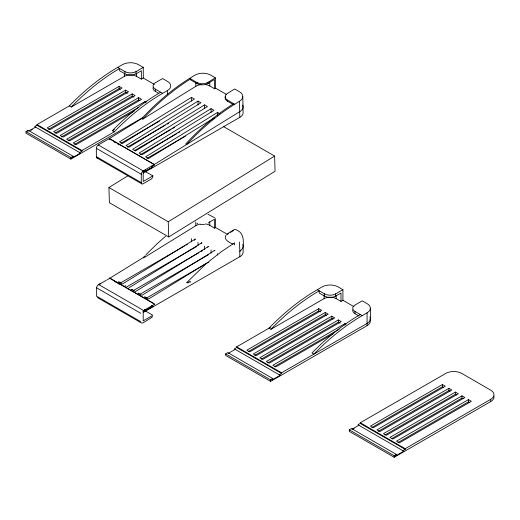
<?xml version="1.0" encoding="UTF-8"?>
<svg xmlns="http://www.w3.org/2000/svg" width="520" height="520" viewBox="0 0 520 520"><rect width="100%" height="100%" fill="white"/><g stroke="black" fill="none" stroke-linecap="round" stroke-linejoin="round"><path stroke-width="0.78" d="M96.655 287.391L97.533 285.363M194.402 240.344L195.397 238.94L122.434 284.005L118.547 281.762L119.281 282.38M152.341 316.453L152.061 317.044M27.645 131.326L28.223 130.319L73.145 156.254L72.273 157.762L80.483 153.023L34.691 126.581L37.011 125.242L81.933 151.177L81.933 150.508L37.011 124.573L37.011 125.242M369.987 319.384A11.271 6.506 0 0 1 367.075 325.663L270.569 381.381L225.647 355.446L225.647 353.886L227.87 352.606L272.786 378.541L271.921 380.042L280.131 375.303L234.338 348.868L236.659 347.529L281.58 373.464L281.58 372.794L367.075 323.433A11.271 6.506 0 0 0 369.987 317.148M493.903 396.116A11.271 6.506 0 0 1 490.698 401.57L394.193 457.288L349.271 431.353L349.271 429.793L351.494 428.506L396.416 454.441L395.544 455.949L403.754 451.204L357.968 424.769L360.288 423.429L405.204 449.365L405.204 448.695L490.698 399.341A11.271 6.506 0 0 0 490.698 390.137L461.721 373.406A11.271 6.506 0 0 0 445.776 373.406L360.288 422.76L360.288 423.429M151.879 317.324L143.072 322.842L141.544 323.024L97.403 297.57M226.278 234.845C222.372 239.226 229.951 242.892 233.031 244.094M145.984 254.631L157.638 243.256L165.601 236.275M205.205 264.635L186.524 282.796L188.013 282.692L190.236 281.658M201.181 243.353L201.916 242.71L128.96 287.775M207.701 247.124L208.436 246.474L135.48 291.538L131.593 289.289L132.321 289.913M214.221 250.887L214.955 250.237L141.999 295.302L138.112 293.059L138.84 293.677M209.209 261.203L221.377 251.68L233.694 243.406A1.365 0.76 58.3 0 1 234.696 245.056M145.314 255.723L143.656 257.088L143.54 257.978L195.845 225.667A9.906 5.915 -1.8 0 1 200.278 224.049M145.522 309.589L143.299 310.875L143.299 312.436L239.805 256.718L239.805 251.388L240.78 250.705M98.098 285.006L106.223 280.3M143.019 310.94L151.801 305.851M201.558 84.513A9.906 5.915 -1.8 0 0 195.852 86.307L142.753 119.106L141.791 118.547A186.244 107.53 -60 0 1 189.742 78.325L194.565 75.341A11.271 6.728 -1.8 0 1 210.503 75.023L215.332 77.811L215.65 88.218L226.694 94.588M109.395 139.224L109.395 138.554L142.487 118.112M189.742 78.325L196.983 82.511A7.859 4.693 -1.8 0 0 208.091 82.284L215.332 77.811M142.753 119.106A186.244 107.53 -60 0 1 190.703 78.884L190.743 79.976L197.022 83.603A7.859 4.693 -1.8 0 0 208.124 83.382L214.403 79.508L214.689 88.816L215.65 88.218M191.51 97.364L119.535 141.817L122.434 143.488L194.402 99.034L191.51 97.364L191.51 101.088M198.029 101.127L126.061 145.581L128.96 147.251L200.928 102.798L198.029 101.127L198.029 104.858M204.549 104.891L132.581 149.344L135.48 151.015L207.447 106.561L204.549 104.891L204.549 108.622M211.068 108.654L139.1 153.108L141.999 154.785L213.967 110.331L211.068 108.654L211.068 112.385M219.908 113.757L217.588 112.417L145.62 156.871L148.519 158.548L214.318 117.903M233.694 103.701A186.244 107.53 -60 0 0 185.744 143.923L186.706 144.482A186.244 107.53 -60 0 1 234.663 104.26L239.486 101.276A11.271 6.728 -1.8 0 0 239.48 91.76L234.65 88.966L227.409 93.444A7.859 4.693 -1.8 0 0 227.416 100.074L227.448 101.173L233.031 104.397M223.665 126.653L274.606 156.065L275.074 171.249L168.714 236.951L109.395 202.703L108.927 187.519L128.265 175.572M151.996 166.498L154.316 165.159L154.316 164.489L240.78 111.001A11.271 6.728 -1.8 0 0 242.723 105.124M168.714 236.951L168.246 221.761L274.606 156.065M107.075 279.923L109.395 278.473A0.683 0.397 60 0 1 109.876 278.194L143.481 257.439M208.124 223.08L214.403 219.206L214.675 228.176L215.644 227.584L215.364 218.608M227.714 233.623L234.663 229.327C245.895 232.381 242.938 242.983 243.107 252.116A11.271 6.506 0 0 1 239.805 256.718M227.448 234.24L228.703 233.461M230.581 232.297L233.721 230.36M209.086 261.651L148.519 299.065L144.631 296.822L145.366 297.44M187.434 282.815L188.591 282.1M37.011 124.573L69.375 105.892A186.244 107.53 -60 0 1 117.676 67.412L122.505 64.623A11.271 6.506 0 0 1 138.444 64.623L143.273 67.412L143.273 78.007L154.316 84.377M142.948 117.513L70.922 159.101L26 133.166L26 131.606L28.223 130.319M28.723 131.034L35.562 127.088M30.895 130.338L32.292 129.532M69.375 105.892L71.305 107.01L124.436 76.33A8.541 4.927 0 0 1 136.513 76.33L141.343 79.118L143.273 78.007M117.676 67.412L124.917 71.591A7.859 4.537 0 0 0 136.032 71.591L143.273 67.412M71.305 107.01A186.244 107.53 -60 0 1 119.606 68.523L119.606 70.752L124.917 73.82A7.859 4.537 0 0 0 136.032 73.82L141.343 70.752L141.343 79.118M119.126 86.372L47.157 127.92L50.057 129.597L122.025 88.042L119.126 86.372L119.126 88.602L48.555 129.344M125.645 90.135L53.677 131.684L56.576 133.361L128.544 91.812L125.645 90.135L125.645 92.365L55.075 133.113M132.165 93.899L60.197 135.453L63.096 137.124L135.064 95.576L132.165 93.899L132.165 96.128L61.594 136.877M138.684 97.663L66.716 139.217L69.615 140.888L141.583 99.34L138.684 97.663L138.684 99.898L68.114 140.641M146.367 102.102L145.203 101.433L73.236 142.981L76.135 144.651L134.127 111.169M81.933 150.508L114.296 131.827A186.244 107.53 -60 0 1 162.597 93.34L167.427 90.552A11.271 6.506 0 0 0 167.427 81.354L162.597 78.566L155.35 82.745A7.859 4.537 0 0 0 155.35 89.16L155.35 91.39L158.672 93.308M74.633 144.404L138.918 107.289M114.296 131.827L112.359 130.709L114.459 129.5M26 131.606L70.922 157.534L73.145 156.254M79.612 152.516L81.933 151.177M98.033 157.924A2.73 1.58 -60 0 1 96.356 156.683L96.356 148.317A2.73 1.58 -60 0 1 98.287 144.97L109.298 138.613L154.219 164.548L154.219 165.107L151.801 166.498M120.933 143.325L159.367 121.141M127.459 147.089L165.185 125.307M167.284 124.098L168.681 123.292M134.673 150.449L171.008 129.474M172.406 128.667L174.506 127.459M140.498 154.622L176.833 133.64M178.23 132.834L179.628 132.028M147.017 158.386L185.445 136.195M145.145 171.464L152.867 175.922A2.73 1.58 -60 0 1 150.937 179.27L143.208 183.729A2.73 1.58 -60 0 1 141.271 182.618L141.271 174.252A2.73 1.58 -60 0 1 143.208 170.905L154.219 164.548M145.522 170.235L143.299 171.516L143.299 173.076L239.805 117.364A11.271 6.506 0 0 0 243.107 112.762L242.781 96.453M144.846 171.529L152.685 167.005L151.281 166.192M152.867 175.922L143.208 181.5L143.208 171.464L145.717 170.02L144.657 171.743L152.867 166.998L151.463 166.192M98.937 284.615L100.048 283.978M120.237 283.088L184.522 245.973M185.919 245.167L187.317 244.361M126.757 286.851L196.631 246.513M133.276 290.615L198.958 252.694M201.052 251.485L202.449 250.679M139.796 294.378L208.273 254.846M146.322 298.142L208.507 262.243M151.996 305.851L154.316 304.401A0.683 0.397 60 0 0 153.829 303.57L109.876 278.194M144.846 310.889L152.685 306.365L151.281 305.552M342.921 300.287L340.99 301.405L336.161 298.617A8.541 4.927 0 0 0 324.084 298.617L270.953 329.29L269.022 328.178A186.244 107.53 -60 0 1 317.324 289.692L322.153 286.904A11.271 6.506 0 0 1 338.091 286.904L342.921 289.692L342.921 300.287L353.964 306.663M236.659 347.529L236.659 346.86L270.419 327.366M228.364 353.321L235.209 349.369M317.324 289.692L324.565 293.878A7.859 4.537 0 0 0 335.673 293.878L342.921 289.692M270.953 329.29A186.244 107.53 -60 0 1 319.254 290.81L319.254 293.039L324.565 296.108A7.859 4.537 0 0 0 335.673 296.108L340.99 293.039L340.99 301.405M318.773 308.653L246.805 350.207L249.697 351.878L321.666 310.329L318.773 308.653L318.773 310.889L248.203 351.631M325.293 312.423L253.325 353.971L256.224 355.641L328.192 314.093L325.293 312.423L325.293 314.652L254.722 355.394M331.812 316.186L259.844 357.734L262.743 359.411L334.711 317.856L331.812 316.186L331.812 318.416L261.242 359.157M338.332 319.95L266.364 361.498L269.262 363.175L341.231 321.62L338.332 319.95L338.332 322.179L267.761 362.921M346.015 324.382L344.851 323.713L272.883 365.268L275.782 366.938L333.079 333.86M360.308 314.509A186.244 107.53 -60 0 0 312.007 352.996L313.944 354.107A186.244 107.53 -60 0 1 362.238 315.627L367.075 312.839A11.271 6.506 0 0 0 367.075 303.635L362.238 300.846L354.998 305.032A7.859 4.537 0 0 0 354.998 311.441L354.998 313.677L358.982 315.978M274.281 366.691L339.261 329.173M225.647 353.886L270.569 379.821L272.786 378.541M279.26 374.803L281.58 373.464M351.995 429.221L358.839 425.276M352.768 429.332L354.172 428.526M442.397 384.56L370.428 426.107L373.328 427.785L445.296 386.23L442.397 384.56L442.397 386.789L371.826 427.531M448.916 388.323L376.948 429.871L379.847 431.548L451.815 389.994L448.916 388.323L448.916 390.553L378.346 431.301M455.442 392.087L383.474 433.641L386.366 435.312L458.334 393.763L455.442 392.087L455.442 394.316L384.872 435.065M461.962 395.85L389.994 437.404L392.893 439.075L464.861 397.527L461.962 395.85L461.962 398.086L392.087 438.425M468.481 399.62L396.513 441.168L399.412 442.839L471.38 401.291L468.481 399.62L468.481 401.85L397.911 442.591M349.271 429.793L394.193 455.722L396.416 454.441M402.89 450.704L405.204 449.365M98.299 284.875L100.796 283.445M204.607 224.367L200.538 224.452M207.974 214.233L214.773 217.847M197.022 223.308L197.789 223.697M205.419 84.585A9.906 5.915 -1.8 0 1 209.859 86.028L214.689 88.816M227.416 100.074L234.663 104.26M155.35 89.16L162.597 93.34M119.126 88.602L120.283 89.271M125.645 92.365L127.38 93.373M132.165 96.128L133.906 97.136M138.684 99.898L139.847 100.568M109.395 138.554L154.316 164.489M114.212 142.006L115.616 142.818M117.819 144.085L119.223 144.898M98.287 144.97L143.208 170.905M96.356 148.317L141.271 174.252M96.356 156.683L141.271 182.618M96.922 157.93L141.837 183.865M215.657 227.572L227.389 234.344M205.406 223.944A9.906 5.915 -1.8 0 1 209.846 225.388L214.675 228.176M354.998 311.441L362.238 315.627M108.927 187.519L168.246 221.761M318.773 310.889L320.508 311.889M325.293 314.652L326.45 315.322M331.812 318.416L332.969 319.085M338.332 322.179L340.074 323.187M442.397 386.789L443.56 387.459M448.916 390.553L450.079 391.222M455.442 394.316L456.599 394.986M461.962 398.086L463.119 398.756M468.481 401.85L469.638 402.519M236.659 346.86L281.58 372.794M360.288 422.76L405.204 448.695M114.212 281.359L115.616 282.172M117.819 283.445L119.223 284.252M151.463 305.546L152.867 306.358L144.657 311.096L145.717 309.381L143.221 310.811L143.208 320.86L152.38 315.562A0.683 0.397 0 0 0 152.386 315.003L145.405 310.973M98.767 284.603L142.72 309.978M96.837 287.95L140.79 313.326M96.837 296.315L140.79 321.692M125.067 285.526L125.801 286.143M239.486 101.276L239.805 117.364M239.519 242.073L239.805 251.388M209.736 82.147L209.859 86.028M208.091 82.284L208.124 83.382M209.729 221.65L209.846 225.388M196.983 82.511L197.022 83.603M195.734 82.427L195.852 86.307M195.728 221.93L195.845 225.667M490.698 399.341L490.698 401.57M394.193 455.722L394.193 457.288M370.37 308.236L370.37 318.832M367.075 312.839L367.075 325.663M344.851 323.713L344.851 325.202M336.161 295.575L336.161 298.617M335.673 293.878L335.673 296.108M324.565 293.878L324.565 296.108M324.084 294.814L324.084 298.617M270.569 379.821L270.569 381.381M217.588 112.417L217.588 115.401M217.588 253.728L217.588 255.034M211.068 249.964L211.068 253.233M204.549 246.201L204.549 249.47M198.029 242.437L198.029 245.7M191.51 238.667L191.51 241.936M167.427 90.552L167.427 94.562M145.203 101.433L145.203 102.915M136.513 73.288L136.513 76.33M136.032 71.591L136.032 73.82M124.917 71.591L124.917 73.82M124.436 73.288L124.436 76.33M109.298 138.613L109.298 139.172M96.635 287.677L96.635 296.03M70.922 157.534L70.922 159.101M354.998 313.677A7.859 4.537 0 0 1 352.762 309.875M242.71 244.484A11.271 6.728 -1.8 0 1 240.767 250.367M233.987 243.549A1.365 0.786 -60 0 1 234.656 242.808M189.936 281.528A0.683 0.384 58.3 0 1 190.249 282.211M227.448 101.173A7.859 4.693 -1.8 0 1 225.414 96.681M155.35 91.39A7.859 4.537 0 0 1 153.114 87.594M112.359 130.709A186.244 107.53 -60 0 1 160.66 92.228M109.298 278.525A0.683 0.397 60 0 1 109.778 278.245L153.738 303.622A0.683 0.397 60 0 1 154.219 304.46"/></g></svg>
